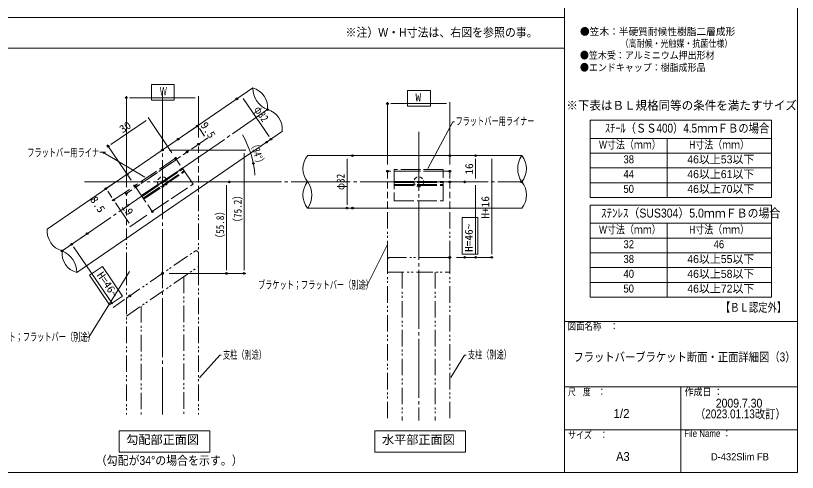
# Model space of a CAD drawing. Units: millimetres, scale not verified. Extents: x -401 to 399, y -276 to 278.
# Drawn here: x -77.7 to 398.8, y -276.3 to 2 of the extents above; entities that cross this region are included whole.
import ezdxf
from ezdxf.enums import TextEntityAlignment as Align

# ---------------------------------------------------------------- set-up
doc = ezdxf.new("R2010")
doc.units = ezdxf.units.MM
doc.header["$LTSCALE"] = 2
doc.header["$PDMODE"] = 32
doc.header["$PDSIZE"] = 1
for name, pattern in [('DASHED1', [1.8, 1.2, -0.6]), ('DASHED2', [3, 2, -1]), ('DOUBLE_CHAIN1', [8.8, 5, -1, 0.6, -0.6, 0.6, -1]), ('LONG_CHAIN', [21, 18, -1, 1, -1]), ('LONG_DASHED1', [7, 6, -1])]:
    doc.linetypes.add(name, pattern=pattern)
for name, color, linetype, lineweight in [('0-0_zumenwaku', 6, 'Continuous', 9), ('0-5_0', 2, 'Continuous', 9), ('0-7_center', 5, 'LONG_CHAIN', 9), ('0-8_dH内_支柱', 1, 'Continuous', 9), ('0-9_09寸法A', 1, 'Continuous', 9), ('0-A_3', 2, 'Continuous', 9), ('0-B_04製品断面', 3, 'Continuous', 9), ('0-C_Z05_踏板', 7, 'DASHED2', 9), ('0-D_4', 6, 'LONG_DASHED1', 9), ('1-4_08文字', 1, 'Continuous', 9)]:
    doc.layers.add(name, color=color, linetype=linetype, lineweight=lineweight)
doc.layers.add('0-1_moji', color=2, linetype='Continuous')
doc.layers.add('0-6_DEFPOINTS', color=1, linetype='Continuous')
doc.styles.add('ＭＳ ゴシック', font='')
doc.styles.add('ＭＳ Ｐゴシック', font='')
doc.styles.get('ＭＳ ゴシック').set_extended_font_data('MS Gothic')
doc.styles.get('ＭＳ Ｐゴシック').set_extended_font_data('MS PGothic')

msp = doc.modelspace()

# ---------------------------------------------------------------- linework, layer by layer
at = {"layer": '0-0_zumenwaku'}
for p, q in [((256.848, 277.731), (256.848, -276.269)), ((-401.152, 0.731), (256.848, 0.731)), ((-401.152, -17.792), (256.848, -17.792)), ((256.848, -184.269), (398.848, -184.269)), ((256.848, -224.269), (398.848, -224.269)), ((327.848, -224.269), (327.848, -276.268)), ((256.848, -250.269), (398.848, -250.269))]:
    msp.add_line(p, q, dxfattribs=at)
msp.add_lwpolyline([(-401.152, -276.269), (398.848, -276.269), (398.848, 277.731), (-401.152, 277.731)], close=True, dxfattribs=at)
at = {"layer": '0-5_0'}
for p, q in [((272.548, -72.81), (383.048, -72.81)), ((319.54, -72.81), (319.54, -108.81)), ((272.548, -81.81), (383.048, -81.81)), ((383.048, -90.81), (272.548, -90.81)), ((272.548, -99.81), (383.048, -99.81)), ((272.548, -124.548), (383.048, -124.548)), ((319.54, -124.548), (319.54, -169.548)), ((272.548, -133.548), (383.048, -133.548)), ((383.048, -142.548), (272.548, -142.548)), ((272.548, -151.548), (383.048, -151.548)), ((272.548, -160.548), (383.048, -160.548))]:
    msp.add_line(p, q, dxfattribs=at)
for points in [[(272.548, -61.81), (383.048, -61.81), (383.048, -108.81), (272.548, -108.81)], [(272.548, -113.548), (383.048, -113.548), (383.048, -169.548), (272.548, -169.548)]]:
    msp.add_lwpolyline(points, close=True, dxfattribs=at)
at = {"layer": '0-6_DEFPOINTS'}
for p in [(-10.163, -48.034), (57.201, -48.735), (149.036, -51.658), (75.898, -55.304), (33.181, -65.233), (21.445, -73.292), (33.837, -76.355), (75.318, -75.113), (77.981, -73.284), (-21.238, -77.601), (11.837, -79.892), (26.837, -81.142), (19.843, -84.858), (127.673, -83.302), (187.006, -83.302), (187.036, -83.302), (202.702, -83.302), (67.24, -88.036), (-9.704, -94.686), (149.036, -92.802), (187.006, -92.802), (11.837, -99.302), (52.646, -99.302), (187.036, -99.302), (196.026, -99.302), (230.821, -99.302), (-22.632, -103.388), (-5.028, -101.634), (-4.996, -101.681), (-4.996, -101.681), (-10.163, -106.454), (-17.907, -110.39), (5.629, -117.433), (124.325, -115.302), (127.673, -115.302), (-34.073, -130.833), (-43.514, -137.318), (-49.357, -141.331), (187.036, -145.302), (196.026, -145.302), (202.702, -145.302), (212.516, -145.302), (11.837, -155.107), (50.897, -155.107), (61.561, -155.107), (-8.03, -168.751)]:
    msp.add_point(p, dxfattribs=at)
at = {"layer": '0-7_center'}
for p, q in [((11.837, -44.107), (11.837, -241.095)), ((-49.357, -141.331), (75.898, -55.304)), ((168.036, -68.841), (168.036, -244.719)), ((-35.7, -99.302), (230.821, -99.302))]:
    msp.add_line(p, q, dxfattribs=at)
at = {"layer": '0-8_dH内_支柱'}
for p, q in [((11.837, -103.802), (11.837, -94.802)), ((168.036, -103.802), (168.036, -94.802)), ((7.337, -99.302), (16.337, -99.302)), ((163.536, -99.302), (172.536, -99.302)), ((185.536, -145.302), (178.036, -145.302))]:
    msp.add_line(p, q, dxfattribs=at)
at = {"layer": '0-8_dH内_支柱', "linetype": 'DOUBLE_CHAIN1'}
for p, q in [((33.837, -152.302), (33.837, -105.663)), ((149.036, -145.302), (149.036, -115.302)), ((187.036, -145.302), (187.036, -115.302)), ((-10.163, -152.302), (-10.163, -131.762)), ((-10.163, -170.216), (33.837, -139.997)), ((149.036, -145.302), (149.036, -244.719)), ((158.036, -145.302), (150.536, -145.302)), ((150.536, -145.302), (185.536, -145.302)), ((187.036, -145.302), (187.036, -244.719)), ((-10.163, -181.135), (33.837, -150.915)), ((-10.163, -152.302), (-10.163, -241.095)), ((33.837, -152.302), (33.837, -241.095)), ((24.837, -157.096), (24.837, -241.095)), ((149.036, -154.302), (187.036, -154.302)), ((158.036, -154.302), (158.036, -244.719)), ((178.036, -154.302), (178.036, -244.719)), ((-1.163, -174.953), (-1.163, -241.095))]:
    msp.add_line(p, q, dxfattribs=at)
at = {"layer": '0-8_dH内_支柱', "linetype": 'DASHED1'}
for centre in [(11.837, -99.302), (168.036, -99.302)]:
    msp.add_circle(centre, 3, dxfattribs=at)
at = {"layer": '0-8_dH内_支柱', "linetype": 'DOUBLE_CHAIN1'}
for centre, start, end in [((32.337, -142.847), 0, 124.48179), ((150.536, -146.802), 90, 180), ((-8.663, -171.006), 124.48179, 180)]:
    msp.add_arc(centre, 1.5, start, end, dxfattribs=at)
at = {"layer": '0-8_dH内_支柱'}
msp.add_arc((185.536, -146.802), 1.5, 360, 90, dxfattribs=at)
at = {"layer": '0-9_09寸法A'}
for p, q in [((-10.163, -102.454), (-10.163, -47.034)), ((33.837, -72.355), (33.837, -47.034)), ((60.499, -46.47), (60.689, -46.34)), ((31.837, -48.034), (-8.163, -48.034)), ((60.997, -48.554), (76.849, -71.635)), ((149.036, -88.802), (149.036, -50.658)), ((185.006, -51.658), (151.036, -51.658)), ((187.006, -88.802), (187.006, -50.658)), ((1.975, -61.944), (-19.58, -76.483)), ((17.606, -81.542), (3.074, -59.997)), ((24.743, -71.028), (34.005, -64.666)), ((37.439, -71.434), (34.313, -66.881)), ((30.134, -78.877), (39.396, -72.516)), ((78.615, -72.848), (78.805, -72.717)), ((-7.265, -98.317), (-21.797, -76.772)), ((15.837, -79.892), (62.561, -79.892)), ((61.561, -81.892), (61.561, -153.107)), ((123.673, -83.302), (123.325, -83.302)), ((124.325, -85.302), (124.325, -113.302)), ((191.006, -83.302), (213.516, -83.302)), ((191.036, -83.302), (203.702, -83.302)), ((202.702, -97.302), (202.702, -85.302)), ((212.516, -85.302), (212.516, -143.302)), ((-13.022, -96.92), (-23.461, -103.946)), ((15.837, -99.302), (51.897, -99.302)), ((191.036, -99.302), (203.702, -99.302)), ((200.026, -99.302), (203.702, -99.302)), ((-8.314, -103.915), (-18.753, -110.941)), ((-8.312, -103.918), (-18.736, -110.95)), ((50.897, -101.302), (50.897, -153.107)), ((202.702, -101.302), (202.702, -143.302)), ((-19.04, -108.724), (-21.515, -105.047)), ((-8.401, -124.484), (-16.789, -112.048)), ((123.673, -115.302), (123.325, -115.302)), ((2.313, -119.67), (-8.112, -126.701)), ((-37.37, -133.098), (-44.338, -137.884)), ((-18.603, -173.587), (-42.382, -138.966)), ((191.036, -145.302), (213.516, -145.302)), ((200.026, -145.302), (203.702, -145.302)), ((15.837, -155.107), (62.561, -155.107)), ((15.837, -155.107), (51.897, -155.107)), ((-11.327, -171.016), (-18.295, -175.802))]:
    msp.add_line(p, q, dxfattribs=at)
for centre, radius, start, end in [((81.618, -41.67), 14.785, 181.72381, 247.23978), ((63.816, -53.897), 12.164, 353.35845, 75.60514), ((72.542, -67.212), 12.372, 353.68105, 74.25875), ((11.837, -99.302), 56.537, 4.05449, 30.42729), ((109.799, -91.302), 12.385, 139.76528, 220.2347), ((242.82, -91.302), 14.421, 146.30703, 213.69295), ((221.366, -91.302), 12.385, 319.76522, 40.23476), ((109.636, -107.302), 12.262, 139.27435, 220.72563), ((88.542, -107.302), 14.258, 325.86914, 34.13084), ((221.529, -107.302), 12.262, 319.27441, 40.72558), ((-45.84, -129.21), 12.62, 175.1435, 253.82008), ((-37.029, -142.671), 12.401, 173.79254, 254.14726), ((-54.817, -154.656), 14.4, 0.22021, 67.71959)]:
    msp.add_arc(centre, radius, start, end, dxfattribs=at)
at = {"layer": '0-A_3'}
for points in [[(5.122, -40.083), (19.027, -40.083), (19.027, -49.531), (5.122, -49.531)], [(161.291, -43.707), (175.197, -43.707), (175.197, -53.155), (161.291, -53.155)], [(194.588, -120.916), (204.06, -120.916), (204.06, -143.256), (194.588, -143.256)], [(-12.518, -169.01), (-20.371, -174.306), (-32.582, -156.202), (-24.729, -150.905)], [(-14.611, -250.925), (40.623, -250.925), (40.623, -264.008), (-14.611, -264.008)], [(141.283, -250.925), (196.517, -250.925), (196.517, -264.008), (141.283, -264.008)]]:
    msp.add_lwpolyline(points, close=True, dxfattribs=at)
at = {"layer": '0-B_04製品断面'}
for p, q in [((-58.415, -128.142), (66.84, -42.115)), ((-40.299, -154.519), (84.957, -68.493)), ((100.344, -83.302), (230.821, -83.302)), ((100.344, -115.302), (230.821, -115.302))]:
    msp.add_line(p, q, dxfattribs=at)
at = {"layer": '0-C_Z05_踏板'}
for p, q in [((-10.163, -106.454), (33.837, -76.355)), ((33.837, -105.663), (33.837, -76.355)), ((149.036, -115.302), (149.036, -92.802)), ((187.036, -92.802), (149.036, -92.802)), ((187.036, -115.302), (187.036, -92.802)), ((-10.163, -131.762), (-10.163, -106.454))]:
    msp.add_line(p, q, dxfattribs=at)
at = {"layer": '0-D_4'}
for p, q in [((19.876, -84.905), (-4.996, -101.681)), ((20.435, -85.734), (-4.436, -102.51)), ((30.5, -100.657), (19.876, -84.905)), ((-0.969, -107.65), (23.902, -90.874)), ((-0.802, -107.899), (24.07, -91.123)), ((-0.634, -108.148), (24.237, -91.372)), ((0.149, -109.308), (25.02, -92.533)), ((0.317, -109.557), (25.188, -92.781)), ((0.485, -109.806), (25.356, -93.03)), ((183.036, -91.802), (153.036, -91.802)), ((153.036, -91.802), (153.036, -110.802)), ((183.036, -92.802), (153.036, -92.802)), ((183.036, -110.802), (183.036, -91.802)), ((153.036, -99.002), (183.036, -99.002)), ((153.036, -99.302), (183.036, -99.302)), ((153.036, -99.602), (183.036, -99.602)), ((-4.996, -101.681), (5.629, -117.433)), ((5.629, -117.433), (30.5, -100.657)), ((153.036, -101.002), (183.036, -101.002)), ((153.036, -101.302), (183.036, -101.302)), ((153.036, -101.602), (183.036, -101.602)), ((153.036, -110.802), (183.036, -110.802))]:
    msp.add_line(p, q, dxfattribs=at)
at = {"layer": '1-4_08文字'}
for points in [[(189.762, -62.66), (188.762, -62.66), (173.669, -91.059)], [(-24.552, -81.8), (-23.552, -81.8), (1.008, -96.443)], [(135.571, -162.234), (136.571, -162.234), (148.821, -137.883)], [(-34.042, -193.991), (-33.042, -193.991), (-8.281, -153.848)], [(47.705, -204.864), (46.705, -204.864), (34.44, -218.749)], [(196.993, -204.789), (195.993, -204.789), (187.6, -218.57)]]:
    msp.add_lwpolyline(points, dxfattribs=at)

# ---------------------------------------------------------------- texts
at = {"layer": '0-0_zumenwaku', "style": 'ＭＳ Ｐゴシック'}
for s, height, width, p in [('図面名称\u3000：', 4.338, 0.85, (258.81, -190.735)), ('尺\u3000度\u3000：', 4.34, 0.75, (259.154, -230.735)), ('作成日 ：', 4.338, 0.9, (330.106, -230.755)), ('サイズ\u3000：', 4.338, 0.8, (259.062, -256.963)), ('File Name ：', 4.338, 0.85, (329.946, -256.031))]:
    msp.add_text(s, height=height, dxfattribs=dict(at, width=width)).set_placement(p, align=Align.BOTTOM_LEFT)
at = {"layer": '0-1_moji', "style": 'ＭＳ Ｐゴシック'}
for s, height, width, p in [('※注）W・H寸法は、右図を参照の事。', 5.423, 0.9, (123.403, -12.536)), ('\u3000\u3000\u3000\u3000\u3000（高耐候・光触媒・抗菌仕様）', 4.338, 0.8, (266.862, -18.47)), ('●笠木受：アルミニウム押出形材\u3000', 4.34, 0.9, (266.318, -25.675)), ('●エンドキャップ：樹脂成形品', 4.34, 0.9, (266.318, -33.109)), ('※下表はＢＬ規格同等の条件を満たすサイズ', 5.423, 0.95, (258.048, -57.017)), ('ｽﾁｰﾙ（ＳＳ400）4.5ｍｍＦＢの場合', 5.423, 0.85, (281.557, -70.912)), ('W寸法（ｍｍ）', 4.88, 0.8, (277.967, -80.505)), ('H寸法（ｍｍ）', 4.88, 0.8, (332.913, -80.505)), ('38', 4.883, 0.9, (292.867, -89.467)), ('44', 4.883, 0.9, (292.867, -98.467)), ('50', 4.883, 0.9, (292.828, -107.478)), ('ｽﾃﾝﾚｽ（SUS304）5.0ｍｍＦＢの場合', 5.423, 0.9, (279.247, -122.649)), ('W寸法（ｍｍ）', 4.88, 0.8, (277.967, -132.243)), ('H寸法（ｍｍ）', 4.88, 0.8, (332.913, -132.243)), ('32', 4.883, 0.9, (292.88, -141.205)), ('46', 4.883, 0.9, (347.836, -141.205)), ('38', 4.883, 0.9, (292.867, -150.205)), ('40', 4.883, 0.9, (292.88, -159.216)), ('50', 4.883, 0.9, (292.828, -168.216)), ('【ＢＬ認定外】', 5.423, 0.75, (352.215, -180.067)), ('フラットバーブラケット断面・正面詳細図（3）', 5.423, 0.85, (262.313, -210.323)), ('2009.7.30', 5.423, 0.9, (349.093, -238.451)), ('（2023.01.13改訂）', 5.423, 0.85, (336.443, -244.998)), ('（勾配が34°の場合を示す。）', 5.425, 0.9, (-28.83, -273.331)), ('A3', 5.423, 0.95, (288.373, -270.943))]:
    msp.add_text(s, height=height, dxfattribs=dict(at, width=width)).set_placement(p, align=Align.BOTTOM_LEFT)
for s, height, p in [('●笠木：半硬質耐候性樹脂二層成形', 4.338, (266.318, -11.24)), ('46以上53以下', 4.883, (331.763, -89.505)), ('46以上61以下', 4.883, (331.763, -98.505)), ('46以上70以下', 4.883, (331.763, -107.505)), ('46以上55以下', 4.883, (331.763, -150.243)), ('46以上58以下', 4.883, (331.763, -159.243)), ('46以上72以下', 4.883, (331.763, -168.243)), ('1/2', 5.425, (286.698, -244.779)), ('勾配部正面図', 5.425, (-10.259, -260.668)), ('水平部正面図', 5.425, (145.634, -260.668)), ('D-432Slim FB', 4.338, (346.18, -270.234))]:
    msp.add_text(s, height=height, dxfattribs=at).set_placement(p, align=Align.BOTTOM_LEFT)
at = {"layer": '0-9_09寸法A', "color": 2, "style": 'ＭＳ ゴシック'}
for s, width, p in [('Ｗ', 0.65, (10.203, -47.959)), ('W', 1.05, (166.021, -51.583))]:
    msp.add_text(s, height=4.809, dxfattribs=dict(at, width=width)).set_placement(p, align=Align.BOTTOM_LEFT)
for s, height, rotation, width, p in [('φ32', 4.809, 304.482, 0.85, (66.201, -56)), ('30', 4.809, 34, 1.05, (-11.608, -71.015)), ('9.5', 4.809, 304.482, 1.05, (33.579, -65.68)), ('（34°）', 4.811, 287.241, 0.75, (63.627, -75.181)), ('16', 4.809, 90, 1.05, (202.627, -94.885)), ('φ32', 4.809, 90, 0.85, (124.25, -104.219)), ('8.5', 4.809, 303.945, 1.05, (-33.741, -110.926)), ('（75.2）', 4.809, 90, 0.85, (61.487, -127.019)), ('H+16', 4.809, 90, 1.05, (212.441, -121.719)), ('19', 4.809, 304, 1.05, (-14.49, -115.323)), ('（55.8）', 4.809, 90, 0.85, (50.822, -136.724)), ('H=46~', 4.809, 90, 1.05, (202.408, -141.927)), ('H=46~', 4.809, 304.482, 1.05, (-29.569, -156.985))]:
    msp.add_text(s, height=height, rotation=rotation, dxfattribs=dict(at, width=width)).set_placement(p, align=Align.BOTTOM_LEFT)
at = {"layer": '1-4_08文字', "color": 2, "style": 'ＭＳ ゴシック', "width": 0.65}
for s, p in [('フラットバー用ライナー', (190.513, -66.166)), ('フラットバー用ライナー', (-70.557, -85.305)), ('ブラケット；フラットバー（別途）', (70.078, -165.859)), ('ブラケット；フラットバー（別途）', (-99.536, -197.616)), ('支柱（別途）', (48.705, -208.489)), ('支柱（別途）', (197.993, -208.414))]:
    msp.add_text(s, height=4.809, dxfattribs=at).set_placement(p, align=Align.BOTTOM_LEFT)

doc.saveas('drawing.dxf')
